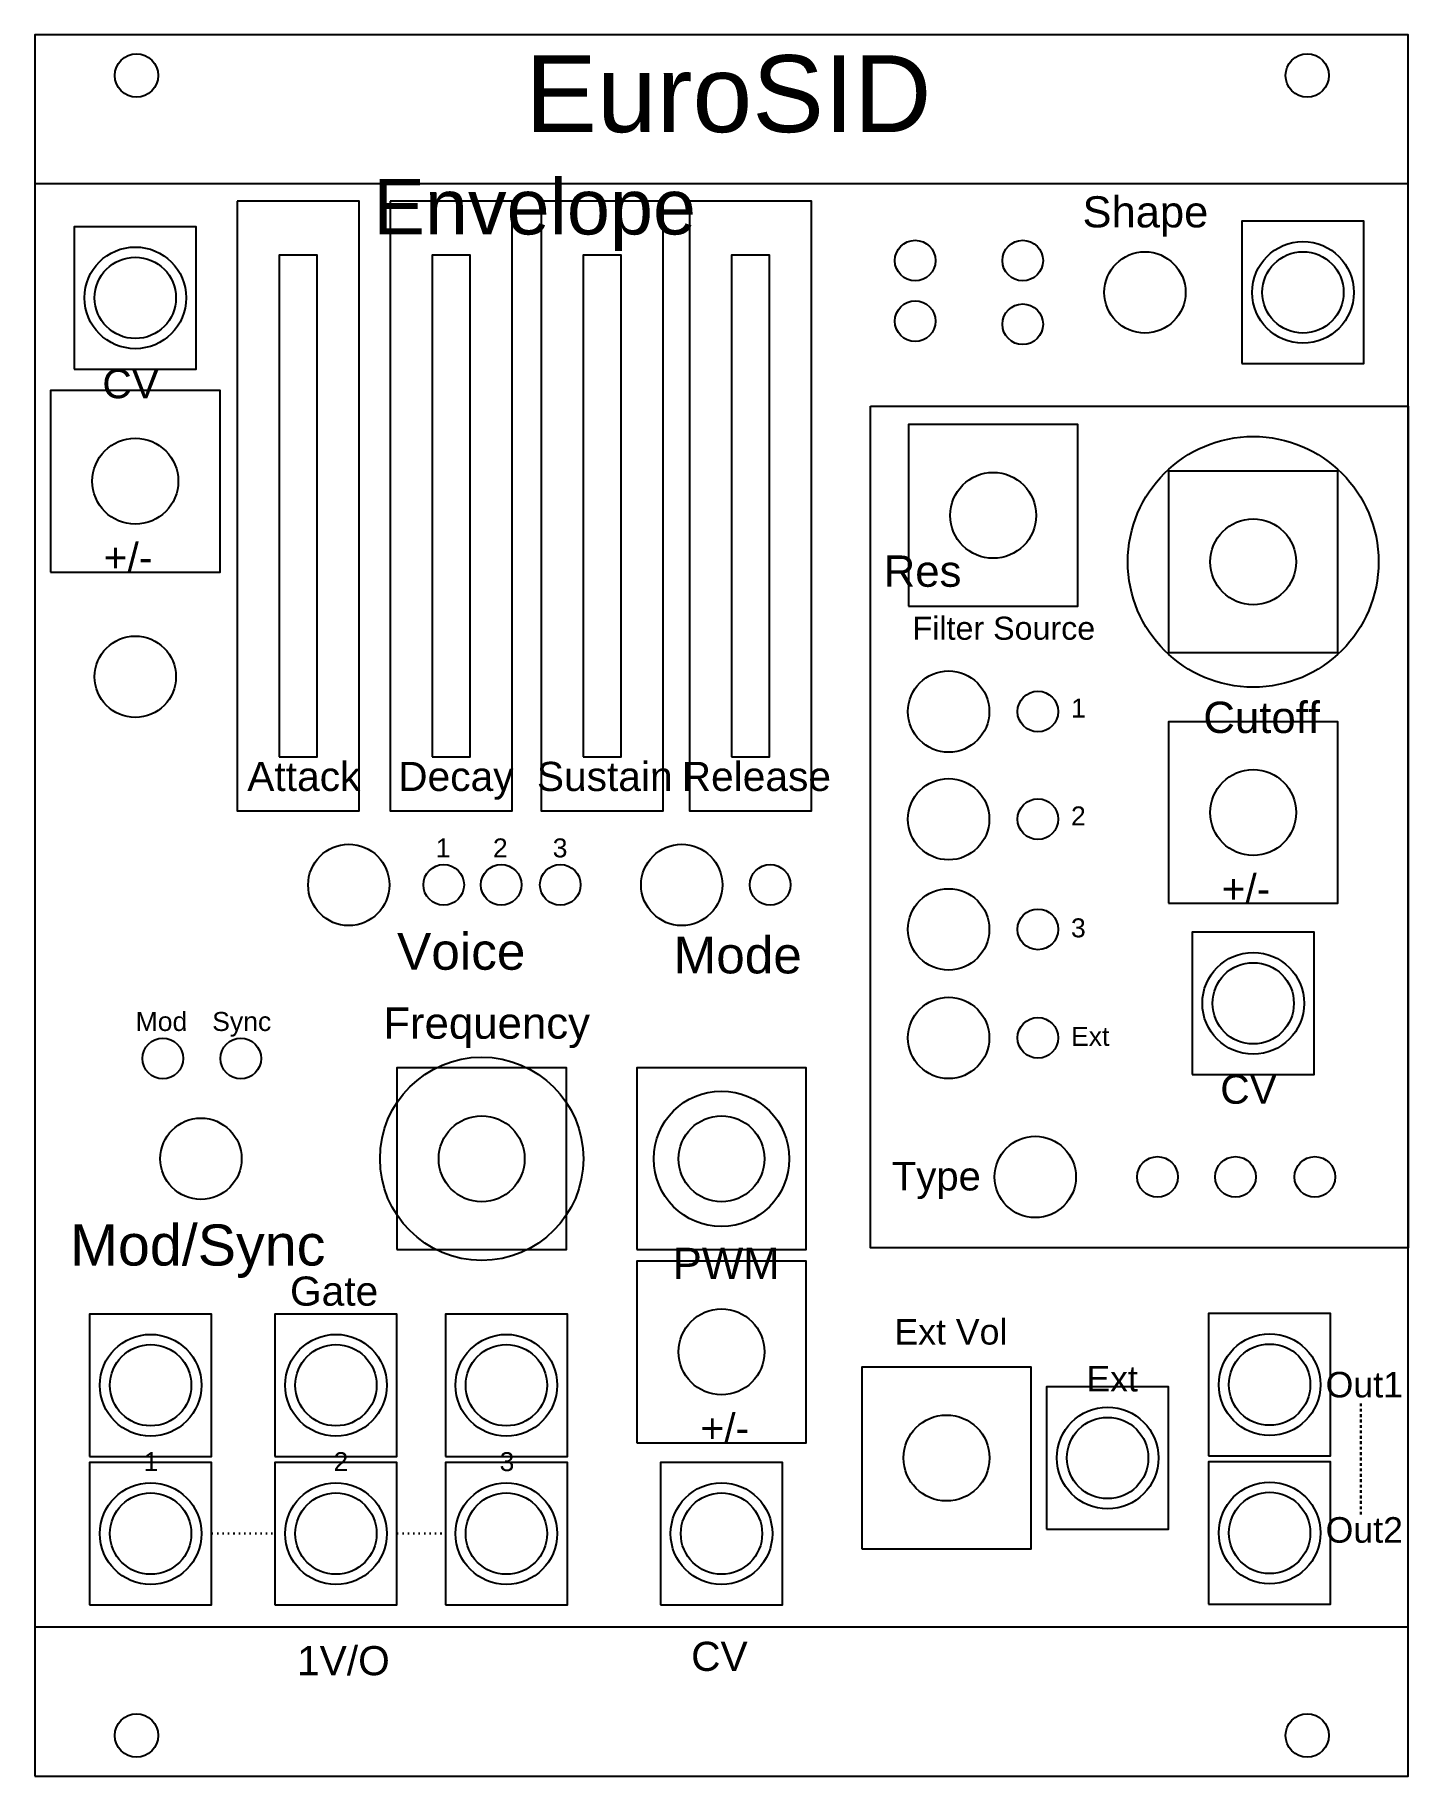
# Model space of a CAD drawing. Header units: millimetres. Extents: x 0 to 101, y 0 to 128.
import ezdxf

# ---------------------------------------------------------------- set-up
doc = ezdxf.new("R2010")
doc.units = ezdxf.units.MM
doc.linetypes.add('ACAD_ISO07W100', pattern=[3, 0, -3])
doc.layers.add('Dashed Lines', color=7, linetype='ACAD_ISO07W100', lineweight=30)
for name, color, linetype in [('Mounts', 4, 'Continuous'), ('Panel Outline', 6, 'Continuous'), ('PCB Component Size', 1, 'Continuous'), ('PCB Outline', 2, 'Continuous'), ('Text', 7, 'Continuous')]:
    doc.layers.add(name, color=color, linetype=linetype)
doc.styles.get("Standard").update_dxf_attribs({"font": 'Arial.ttf'})

msp = doc.modelspace()

# ---------------------------------------------------------------- linework, layer by layer
at = {"layer": 'Dashed Lines', "ltscale": 0.1}
for p, q in [((97.8, 27.51), (97.8, 19.3)), ((97.8, 19.3), (97.8, 27.51)), ((13.04, 17.9), (17.71, 17.9)), ((26.71, 17.9), (30.28, 17.9))]:
    msp.add_line(p, q, dxfattribs=at)
at = {"layer": 'Mounts'}
for centre, radius in [((93.54, 109.49), 3.75), ((7.41, 109.09), 3.75), ((89.87, 89.61), 9.25), ((89.87, 57.03), 3.75), ((32.96, 45.56), 7.5), ((50.65, 45.56), 5), ((8.54, 28.85), 3.75), ((22.21, 28.85), 3.75), ((34.78, 28.85), 3.75), ((91.08, 28.89), 3.75), ((79.13, 23.48), 3.75), ((8.54, 17.9), 3.75), ((22.21, 17.9), 3.75), ((34.78, 17.9), 3.75), ((50.65, 17.9), 3.75), ((91.08, 17.95), 3.75)]:
    msp.add_circle(centre, radius, dxfattribs=at)
at = {"layer": 'Panel Outline'}
msp.add_lwpolyline([(0, 0), (101.3, 0), (101.3, 128.5), (0, 128.5)], close=True, dxfattribs=at)
at = {"layer": 'Panel Outline', "ltscale": 0.1}
for points in [[(18.02, 75.23), (20.82, 75.23), (20.82, 112.23), (18.02, 112.23)], [(29.32, 75.23), (32.12, 75.23), (32.12, 112.23), (29.32, 112.23)], [(40.45, 75.23), (43.25, 75.23), (43.25, 112.23), (40.45, 112.23)], [(51.39, 75.23), (54.19, 75.23), (54.19, 112.23), (51.39, 112.23)]]:
    msp.add_lwpolyline(points, close=True, dxfattribs=at)
at = {"layer": 'Panel Outline'}
for centre, radius in [((7.5, 125.5), 1.6), ((93.86, 125.5), 1.6), ((64.94, 111.84), 1.5), ((72.87, 111.84), 1.5), ((7.41, 109.09), 3), ((81.88, 109.49), 3), ((93.54, 109.49), 3), ((64.94, 107.37), 1.5), ((72.87, 107.14), 1.5), ((7.41, 95.56), 3.17), ((70.69, 93.04), 3.17), ((89.87, 89.61), 3.17), ((7.41, 81.13), 3), ((67.4, 78.56), 3), ((73.99, 78.56), 1.5), ((67.4, 70.62), 3), ((89.87, 71.11), 3.17), ((73.99, 70.62), 1.5), ((23.16, 65.77), 3), ((47.72, 65.77), 3), ((30.16, 65.77), 1.5), ((34.4, 65.77), 1.5), ((38.76, 65.77), 1.5), ((54.24, 65.77), 1.5), ((67.4, 62.49), 3), ((73.99, 62.49), 1.5), ((89.87, 57.03), 3), ((67.4, 54.48), 3), ((73.99, 54.48), 1.5), ((9.44, 52.96), 1.5), ((15.19, 52.96), 1.5), ((12.25, 45.56), 3), ((32.96, 45.56), 3.17), ((50.65, 45.56), 3.17), ((73.79, 44.22), 3), ((82.81, 44.22), 1.5), ((88.56, 44.22), 1.5), ((94.42, 44.22), 1.5), ((50.65, 31.31), 3.17), ((8.54, 28.85), 3), ((22.21, 28.85), 3), ((34.78, 28.85), 3), ((91.08, 28.89), 3), ((67.25, 23.48), 3.17), ((79.13, 23.48), 3), ((8.54, 17.9), 3), ((22.21, 17.9), 3), ((34.78, 17.9), 3), ((50.65, 17.9), 3), ((91.08, 17.95), 3), ((7.5, 3), 1.6), ((93.86, 3), 1.6)]:
    msp.add_circle(centre, radius, dxfattribs=at)
at = {"layer": 'PCB Component Size', "ltscale": 0.1}
for points in [[(14.92, 116.23), (14.92, 71.23), (23.92, 71.23), (23.92, 116.23)], [(26.22, 116.23), (26.22, 71.23), (35.22, 71.23), (35.22, 116.23)], [(37.35, 116.23), (37.35, 71.23), (46.35, 71.23), (46.35, 116.23)], [(48.29, 116.23), (48.29, 71.23), (57.29, 71.23), (57.29, 116.23)], [(1.16, 88.86), (13.66, 88.86), (13.66, 102.26), (1.16, 102.26)], [(64.44, 86.34), (76.94, 86.34), (76.94, 99.74), (64.44, 99.74)], [(83.62, 82.91), (96.12, 82.91), (96.12, 96.31), (83.62, 96.31)], [(83.62, 64.41), (96.12, 64.41), (96.12, 77.81), (83.62, 77.81)], [(26.71, 38.86), (39.21, 38.86), (39.21, 52.26), (26.71, 52.26)], [(44.4, 38.86), (56.9, 38.86), (56.9, 52.26), (44.4, 52.26)], [(44.4, 24.61), (56.9, 24.61), (56.9, 38.01), (44.4, 38.01)], [(61, 16.78), (73.5, 16.78), (73.5, 30.18), (61, 30.18)]]:
    msp.add_lwpolyline(points, close=True, dxfattribs=at)
at = {"layer": 'PCB Component Size'}
for points in [[(89.04, 104.24), (98.04, 104.24), (98.04, 114.74), (89.04, 114.74)], [(2.91, 103.84), (11.91, 103.84), (11.91, 114.34), (2.91, 114.34)], [(85.37, 51.78), (94.37, 51.78), (94.37, 62.28), (85.37, 62.28)], [(4.04, 23.6), (13.04, 23.6), (13.04, 34.1), (4.04, 34.1)], [(17.71, 23.6), (26.71, 23.6), (26.71, 34.1), (17.71, 34.1)], [(30.28, 23.6), (39.28, 23.6), (39.28, 34.1), (30.28, 34.1)], [(86.58, 23.64), (95.58, 23.64), (95.58, 34.14), (86.58, 34.14)], [(74.63, 18.23), (83.63, 18.23), (83.63, 28.73), (74.63, 28.73)], [(4.04, 12.65), (13.04, 12.65), (13.04, 23.15), (4.04, 23.15)], [(17.71, 12.65), (26.71, 12.65), (26.71, 23.15), (17.71, 23.15)], [(30.28, 12.65), (39.28, 12.65), (39.28, 23.15), (30.28, 23.15)], [(46.15, 12.65), (55.15, 12.65), (55.15, 23.15), (46.15, 23.15)], [(86.58, 12.7), (95.58, 12.7), (95.58, 23.2), (86.58, 23.2)]]:
    msp.add_lwpolyline(points, close=True, dxfattribs=at)
at = {"layer": 'PCB Outline'}
for p, q in [((101.3, 117.5), (0, 117.5)), ((101.3, 11), (0, 11))]:
    msp.add_line(p, q, dxfattribs=at)
at = {"layer": 'Text'}
msp.add_lwpolyline([(61.63, 101.1), (101.3, 101.1), (101.3, 38.99), (61.63, 38.99)], close=True, dxfattribs=at)

# ---------------------------------------------------------------- texts
at = {"layer": 'Dashed Lines'}
msp.add_text('EuroSID', height=5.676, dxfattribs=at).set_placement((36.17, 121.32))
at = {"layer": 'Text', "ltscale": 0.1}
for s, height, p in [('Envelope', 4.088, (24.96, 113.77)), ('Type', 2.113, (63.22, 43.22)), ('Mod/Sync', 3.032, (2.6, 37.68))]:
    msp.add_text(s, height=height, dxfattribs=at).set_placement(p)
at = {"layer": 'Text'}
for s, height, p in [('Shape', 2.297, (77.28, 114.29)), ('CV', 2.15, (4.98, 101.68)), ('+/-', 2.15, (5.08, 88.86)), ('Res', 2.311, (62.61, 87.77)), ('Filter Source', 1.7018, (64.74, 83.86)), ('1', 1.4, (76.44, 78.12)), ('Cutoff', 2.311, (86.19, 76.98)), ('Attack', 2.15, (15.67, 72.7)), ('Decay', 2.15, (26.8, 72.7)), ('Sustain', 2.15, (37.03, 72.7)), ('Release', 2.15, (47.71, 72.7)), ('2', 1.4, (76.43, 70.16)), ('1', 1.4, (29.57, 67.8)), ('2', 1.4, (33.79, 67.8)), ('3', 1.4, (38.2, 67.8)), ('+/-', 2.15, (87.54, 64.41)), ('3', 1.4, (76.43, 61.9)), ('Voice', 2.709, (26.72, 59.51)), ('Mode', 2.709, (47.11, 59.24)), ('Frequency', 2.311, (25.7, 54.42)), ('Mod', 1.404, (7.43, 54.99)), ('Sync', 1.404, (13.08, 54.99)), ('Ext', 1.404, (76.43, 53.89)), ('CV', 2.15, (87.44, 49.62)), ('PWM', 2.311, (47.05, 36.68)), ('Gate', 2.15, (18.82, 34.72)), ('Ext Vol', 1.884, (63.4, 31.85)), ('Ext', 1.884, (77.56, 28.39)), ('Out1', 1.884, (95.21, 27.95)), ('+/-', 2.15, (49.1, 24.61)), ('1', 1.4, (8.03, 22.51)), ('2', 1.4, (22.03, 22.51)), ('3', 1.4, (34.28, 22.51)), ('Out2', 1.884, (95.21, 17.23)), ('1V/O', 2.15, (19.34, 7.45)), ('CV', 2.15, (48.41, 7.77))]:
    msp.add_text(s, height=height, dxfattribs=at).set_placement(p)

doc.saveas('drawing.dxf')
